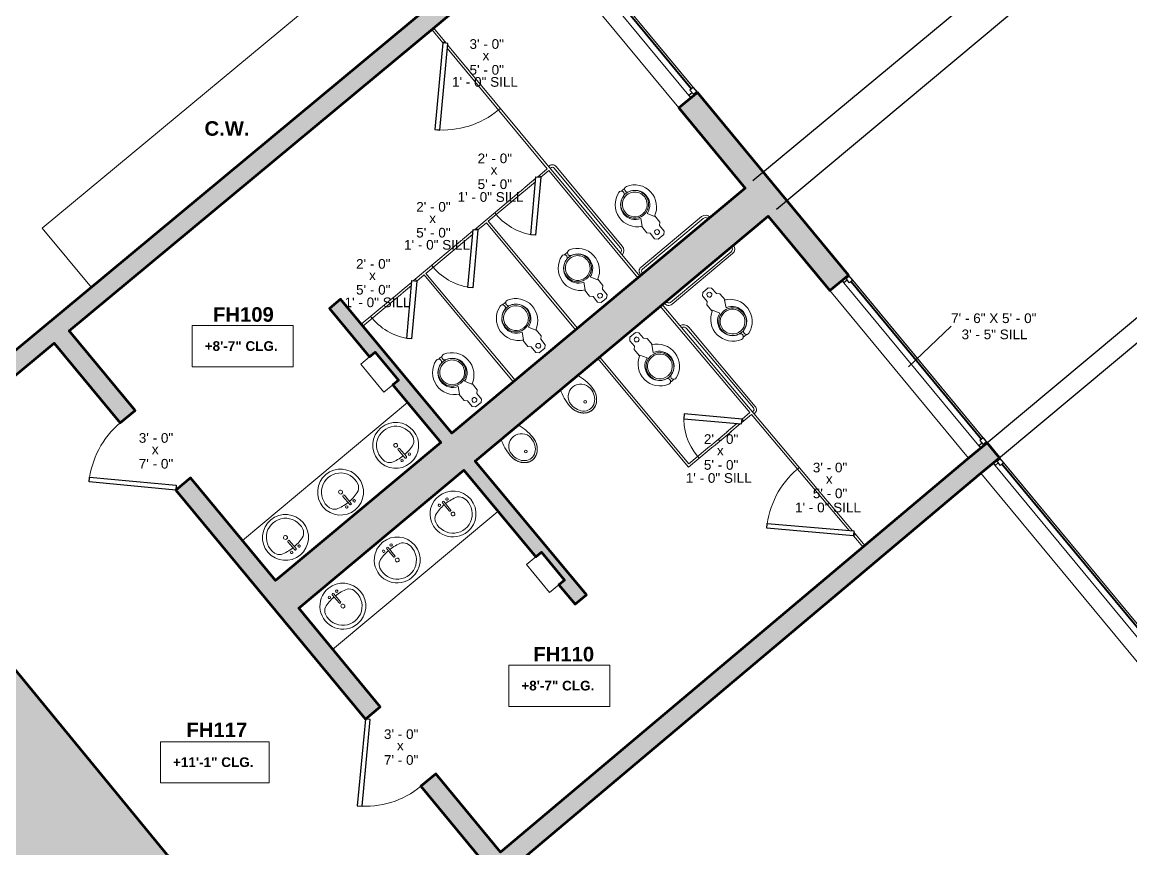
# Model space of a CAD drawing. Header units: inches. Extents: x -2078 to 106214, y -964 to 6385.
# Drawn here: x 80793.3 to 81251.9, y 3873.2 to 4215.1 of the extents above; entities that cross this region are included whole.
import ezdxf

# ---------------------------------------------------------------- set-up
doc = ezdxf.new("R2010")
doc.units = ezdxf.units.IN
doc.header["$MEASUREMENT"] = 0
doc.linetypes.add('HIDDEN2', pattern=[0.1875, 0.125, -0.0625])
for name, color, linetype, lineweight in [('A-ANNO', 2, 'Continuous', 5), ('A-ANNO-DIMS', 1, 'Continuous', 9), ('A-DETAIL-3', 40, 'Continuous', 15), ('A-DOOR', 1, 'Continuous', 18), ('A-FIXT', 150, 'Continuous', 9), ('A-GLAZ', 2, 'Continuous', 30), ('A-HIDDEN', 2, 'HIDDEN2', 18), ('A-WALL', 3, 'Continuous', 40), ('A-WINDOWS', 2, 'Continuous', 18)]:
    doc.layers.add(name, color=color, linetype=linetype, lineweight=lineweight)
doc.layers.add('A-HATCH', color=9, linetype='Continuous')
doc.styles.add('Arial_1', font='arial.ttf', dxfattribs={"height": 0.0625})
doc.styles.add('Arial_2', font='arial.ttf', dxfattribs={"height": 3})
doc.styles.add('Arial_B', font='arialbd.ttf', dxfattribs={"height": 4.5})
doc.styles.add('Arial_B_1', font='arialbd.ttf', dxfattribs={"height": 3})
doc.styles.add('JC', font='arial.ttf', dxfattribs={"height": 0.125})
doc.dimstyles.new('JC-DIMS', dxfattribs={"dimtxt": 0.125, "dimasz": 0.09375, "dimexe": 0.09375, "dimexo": 0.09375, "dimgap": 0.046875, "dimtad": 1, "dimdec": 1, "dimzin": 0, "dimdsep": 46, "dimlunit": 4, "dimtxsty": 'JC', "dimblk": 'ARCHTICK', "dimcen": 0.09, "dimclrd": 1, "dimclre": 1, "dimclrt": 256, "dimadec": 0, "dimazin": 0, "dimtfac": 1, "dimtdec": 1, "dimtofl": 0, "dimtmove": 1, "dimatfit": 3, "dimfxl": 1, "dimtolj": 1, "dimtzin": 0, "dimarcsym": 0})

# ---------------------------------------------------------------- blocks, each defined once
blk = doc.blocks.new('JC_FIXED WINDOW - MUNTIN - FIXED WINDOW-1510821-1ST FLOOR EXISTING MAIN FLOOR PLAN _FELDMAN HALL_')
at = {"layer": 'A-GLAZ'}
for p, q in [((-45, 5), (-45, -5)), ((-42.25, 5), (-45, 5)), ((-44.5, 5), (-44.5, 3.25)), ((-42.25, 5), (-42.25, 3.25)), ((42.25, 5), (45, 5)), ((42.25, 5), (42.25, 3.25)), ((44.5, 5), (44.5, 3.25)), ((45, 5), (45, -5)), ((-45, 1.5), (-43.75, 1.5)), ((-44.5, 3.25), (-43.75, 3.25)), ((-42.25, 3.25), (-43.75, 3.25)), ((-43.75, 3.25), (-43.75, 1.5)), ((42.25, 3.25), (44.5, 3.25)), ((43.75, 3.25), (43.75, 1.5)), ((43.75, 1.5), (45, 1.5))]:
    blk.add_line(p, q, dxfattribs=at)
at = {"layer": 'A-GLAZ', "lineweight": 9}
for p, q in [((42.25, 5), (-42.25, 5)), ((43.75, 1.5), (-43.75, 1.5))]:
    blk.add_line(p, q, dxfattribs=at)
at = {"layer": 'A-GLAZ', "lineweight": 40}
blk.add_line((-42.25, 4.125), (42.25, 4.125), dxfattribs=at)
at = {"layer": 'A-WINDOWS'}
for p, q in [((45, 5), (-45, 5)), ((-45, -5), (45, -5))]:
    blk.add_line(p, q, dxfattribs=at)
blk = doc.blocks.new('JC_SINGLE DOOR-NO TRIM - SINGLE DOOR-1508627-1ST FLOOR EXISTING MAIN FLOOR PLAN _FELDMAN HALL_')
at = {"layer": 'A-DOOR', "lineweight": 30}
for p, q in [((-8.87, -28.04), (16.59, -2.59)), ((18, -4), (-7.46, -29.46)), ((16.59, -2.59), (18, -4)), ((-7.46, -29.46), (-8.87, -28.04))]:
    blk.add_line(p, q, dxfattribs=at)
at = {"layer": 'A-DOOR', "lineweight": 9}
blk.add_arc((18, -4), 36, 180, 225, dxfattribs=at)
blk = doc.blocks.new('JC_SINGLE DOOR-NO TRIM - SINGLE DOOR-1511449-1ST FLOOR EXISTING MAIN FLOOR PLAN _FELDMAN HALL_')
at = {"layer": 'A-DOOR', "lineweight": 30}
for p, q in [((-7.46, 29.46), (-8.87, 28.04)), ((-8.87, 28.04), (16.59, 2.59)), ((18, 4), (-7.46, 29.46)), ((16.59, 2.59), (18, 4))]:
    blk.add_line(p, q, dxfattribs=at)
at = {"layer": 'A-DOOR', "lineweight": 9}
blk.add_arc((18, 4), 36, 135, 180, dxfattribs=at)
blk = doc.blocks.new('JC_FIXED WINDOW - MUNTIN - FIXED WINDOW-1511560-1ST FLOOR EXISTING MAIN FLOOR PLAN _FELDMAN HALL_')
at = {"layer": 'A-GLAZ'}
for p, q in [((-128, 5), (-128, -5)), ((-125.25, 5), (-128, 5)), ((-127.5, 5), (-127.5, 3.25)), ((-125.25, 5), (-125.25, 3.25)), ((125.25, 5), (128, 5)), ((125.25, 5), (125.25, 3.25)), ((127.5, 5), (127.5, 3.25)), ((128, 5), (128, -5)), ((-128, 1.5), (-126.75, 1.5)), ((-127.5, 3.25), (-126.75, 3.25)), ((-125.25, 3.25), (-126.75, 3.25)), ((-126.75, 3.25), (-126.75, 1.5)), ((125.25, 3.25), (127.5, 3.25)), ((126.75, 3.25), (126.75, 1.5)), ((126.75, 1.5), (128, 1.5))]:
    blk.add_line(p, q, dxfattribs=at)
at = {"layer": 'A-GLAZ', "lineweight": 9}
for p, q in [((125.25, 5), (-125.25, 5)), ((126.75, 1.5), (-126.75, 1.5))]:
    blk.add_line(p, q, dxfattribs=at)
at = {"layer": 'A-GLAZ', "lineweight": 40}
blk.add_line((-125.25, 4.125), (125.25, 4.125), dxfattribs=at)
at = {"layer": 'A-WINDOWS'}
for p, q in [((128, 5), (-128, 5)), ((-128, -5), (128, -5))]:
    blk.add_line(p, q, dxfattribs=at)
blk = doc.blocks.new('JC_SINGLE DOOR-NO TRIM - SINGLE DOOR-1530528-1ST FLOOR EXISTING MAIN FLOOR PLAN _FELDMAN HALL_')
at = {"layer": 'A-DOOR', "lineweight": 30}
for p, q in [((-6.38, -16.06), (10.59, 0.91)), ((10.59, 0.91), (12, -0.5)), ((12, -0.5), (-4.97, -17.47)), ((-4.97, -17.47), (-6.38, -16.06))]:
    blk.add_line(p, q, dxfattribs=at)
at = {"layer": 'A-DOOR', "lineweight": 9}
blk.add_arc((12, -0.5), 24, 180, 225, dxfattribs=at)
blk = doc.blocks.new('JC_SINGLE DOOR-NO TRIM - SINGLE DOOR-1530832-1ST FLOOR EXISTING MAIN FLOOR PLAN _FELDMAN HALL_')
at = {"layer": 'A-DOOR', "lineweight": 30}
for p, q in [((-7.46, 25.96), (-8.87, 24.54)), ((-8.87, 24.54), (16.59, -0.91)), ((18, 0.5), (-7.46, 25.96)), ((16.59, -0.91), (18, 0.5))]:
    blk.add_line(p, q, dxfattribs=at)
at = {"layer": 'A-DOOR', "lineweight": 9}
blk.add_arc((18, 0.5), 36, 135, 180, dxfattribs=at)
blk = doc.blocks.new('JC_SINGLE DOOR-NO TRIM - SINGLE DOOR-1531268-1ST FLOOR EXISTING MAIN FLOOR PLAN _FELDMAN HALL_')
at = {"layer": 'A-DOOR', "lineweight": 30}
for p, q in [((-4.97, 17.47), (-6.38, 16.06)), ((-6.38, 16.06), (10.59, -0.91)), ((12, 0.5), (-4.97, 17.47)), ((10.59, -0.91), (12, 0.5))]:
    blk.add_line(p, q, dxfattribs=at)
at = {"layer": 'A-DOOR', "lineweight": 9}
blk.add_arc((12, 0.5), 24, 135, 180, dxfattribs=at)
blk = doc.blocks.new('JC_SINGLE DOOR-NO TRIM - SINGLE DOOR-1531371-1ST FLOOR EXISTING MAIN FLOOR PLAN _FELDMAN HALL_')
at = {"layer": 'A-DOOR', "lineweight": 30}
for p, q in [((-8.87, -24.54), (16.59, 0.91)), ((16.59, 0.91), (18, -0.5)), ((18, -0.5), (-7.46, -25.96)), ((-7.46, -25.96), (-8.87, -24.54))]:
    blk.add_line(p, q, dxfattribs=at)
at = {"layer": 'A-DOOR', "lineweight": 9}
blk.add_arc((18, -0.5), 36, 180, 225, dxfattribs=at)
blk = doc.blocks.new('M_Water Closet - Flush Valve - Floor Mounted - Private - Flushing Greater than 6_1 Lpf-1538661-1ST FLOOR EXISTING MAIN FLOOR PLAN _FELDMAN HALL_')
at = {"layer": 'A-FIXT'}
for p, q in [((-2.5, -4), (-3.5, -5)), ((-1.5, 0), (-2.5, -1)), ((-2.5, -1), (-2.5, -4)), ((1.5, 0), (-1.5, 0)), ((2.5, -1), (1.5, 0)), ((2.5, -4), (2.5, -1)), ((3.5, -5), (2.5, -4)), ((-3.5, -5), (-3.5, -8.38)), ((-1.69, -11.06), (-3.25, -8.22)), ((3.25, -8.22), (1.69, -11.06)), ((3.5, -8.38), (3.5, -5))]:
    blk.add_line(p, q, dxfattribs=at)
for centre, radius, start, end in [((0, -2.5), 1, 360, 180), ((0, -2.5), 1, 180, 360), ((0.74, -16.45), 9.14, 115.8609, 252.5741), ((-0.74, -16.45), 9.14, 287.4259, 64.1391), ((0.1, -16.91), 6.11, 106.9633, 257.0367), ((0, -17.25), 5.75, 0, 180), ((0, -17.19), 5.13, 90, 270), ((0, -17.25), 5.75, 132.2685, 137.754), ((0, -17.25), 5.75, 118.1189, 123.4335), ((0, -17.25), 5.75, 104.0429, 108.5788), ((0, -17.19), 5.12, 270, 90), ((-0.1, -16.91), 6.11, 282.9633, 73.0367), ((0, -17.25), 5.75, 71.4212, 75.9571), ((0, -17.25), 5.75, 56.5665, 61.8811), ((0, -17.25), 5.75, 42.246, 47.7315), ((0, -17.25), 5.75, 180, 238.3584), ((0, -17.25), 5.75, 161.4419, 165.9707), ((0, -17.25), 5.75, 146.5915, 151.9011), ((0, -17.25), 5.75, 301.6416, 0), ((0, -17.25), 5.75, 28.0989, 33.4085), ((0, -17.25), 5.75, 14.0293, 18.5581), ((0, -17.25), 5.75, 240.6923, 251.1591), ((-1.64, -24.02), 1.21, 252.5741, 72.5741), ((0, -17.25), 5.75, 255.8551, 284.1449), ((1.64, -24.02), 1.21, 107.4259, 287.4259), ((0, -17.25), 5.75, 288.8409, 299.3851), ((0, -17.25), 7.75, 263.5978, 276.4022)]:
    blk.add_arc(centre, radius, start, end, dxfattribs=at)
blk = doc.blocks.new('M_Water Closet - Flush Valve - Floor Mounted - Private - Flushing Greater than 6_1 Lpf-V5-1ST FLOOR EXISTING MAIN FLOOR PLAN _FELDMAN HALL_')
at = {"layer": 'A-FIXT'}
for p, q in [((-2.5, -4), (-3.5, -5)), ((-1.5, 0), (-2.5, -1)), ((-2.5, -1), (-2.5, -4)), ((1.5, 0), (-1.5, 0)), ((2.5, -1), (1.5, 0)), ((2.5, -4), (2.5, -1)), ((3.5, -5), (2.5, -4)), ((-3.5, -5), (-3.5, -8.38)), ((-1.69, -11.06), (-3.25, -8.22)), ((3.25, -8.22), (1.69, -11.06)), ((3.5, -8.38), (3.5, -5))]:
    blk.add_line(p, q, dxfattribs=at)
for centre, radius, start, end in [((0, -2.5), 1, 360, 180), ((0, -2.5), 1, 180, 360), ((0.74, -16.45), 9.14, 115.8609, 252.5741), ((-0.74, -16.45), 9.14, 287.4259, 64.1391), ((0.1, -16.91), 6.11, 106.9633, 257.0367), ((0, -17.25), 5.75, 0, 180), ((0, -17.19), 5.13, 90, 270), ((0, -17.25), 5.75, 132.2685, 137.754), ((0, -17.25), 5.75, 118.1189, 123.4335), ((0, -17.25), 5.75, 104.0429, 108.5788), ((0, -17.19), 5.12, 270, 90), ((-0.1, -16.91), 6.11, 282.9633, 73.0367), ((0, -17.25), 5.75, 71.4212, 75.9571), ((0, -17.25), 5.75, 56.5665, 61.8811), ((0, -17.25), 5.75, 42.246, 47.7315), ((0, -17.25), 5.75, 180, 238.3584), ((0, -17.25), 5.75, 161.4419, 165.9707), ((0, -17.25), 5.75, 146.5915, 151.9011), ((0, -17.25), 5.75, 301.6416, 0), ((0, -17.25), 5.75, 28.0989, 33.4085), ((0, -17.25), 5.75, 14.0293, 18.5581), ((0, -17.25), 5.75, 240.6149, 251.1591), ((-1.64, -24.02), 1.21, 252.5741, 72.5741), ((0, -17.25), 5.75, 255.8551, 284.1449), ((1.64, -24.02), 1.21, 107.4259, 287.4259), ((0, -17.25), 5.75, 288.8409, 299.3851), ((0, -17.25), 7.75, 263.5978, 276.4022)]:
    blk.add_arc(centre, radius, start, end, dxfattribs=at)
blk = doc.blocks.new('M_Water Closet - Flush Valve - Floor Mounted - Private - Flushing Greater than 6_1 Lpf-V6-1ST FLOOR EXISTING MAIN FLOOR PLAN _FELDMAN HALL_')
at = {"layer": 'A-FIXT'}
for p, q in [((-2.5, -4), (-3.5, -5)), ((-1.5, 0), (-2.5, -1)), ((-2.5, -1), (-2.5, -4)), ((1.5, 0), (-1.5, 0)), ((2.5, -1), (1.5, 0)), ((2.5, -4), (2.5, -1)), ((3.5, -5), (2.5, -4)), ((-3.5, -5), (-3.5, -8.38)), ((-1.69, -11.06), (-3.25, -8.22)), ((3.25, -8.22), (1.69, -11.06)), ((3.5, -8.38), (3.5, -5))]:
    blk.add_line(p, q, dxfattribs=at)
for centre, radius, start, end in [((0, -2.5), 1, 360, 180), ((0, -2.5), 1, 180, 360), ((0.74, -16.45), 9.14, 115.8609, 252.5741), ((-0.74, -16.45), 9.14, 287.4259, 64.1391), ((0.1, -16.91), 6.11, 106.9633, 257.0367), ((0, -17.25), 5.75, 0, 180), ((0, -17.19), 5.13, 90, 270), ((0, -17.25), 5.75, 132.2685, 137.754), ((0, -17.25), 5.75, 118.1189, 123.4335), ((0, -17.25), 5.75, 104.0429, 108.5788), ((0, -17.19), 5.12, 270, 90), ((-0.1, -16.91), 6.11, 282.9633, 73.0367), ((0, -17.25), 5.75, 71.4212, 75.9571), ((0, -17.25), 5.75, 56.5665, 61.8811), ((0, -17.25), 5.75, 42.246, 47.7315), ((0, -17.25), 5.75, 180, 238.3584), ((0, -17.25), 5.75, 161.4419, 165.9707), ((0, -17.25), 5.75, 146.5915, 151.9011), ((0, -17.25), 5.75, 301.6416, 0), ((0, -17.25), 5.75, 28.0989, 33.4085), ((0, -17.25), 5.75, 14.0293, 18.5581), ((0, -17.25), 5.75, 240.6149, 251.1591), ((-1.64, -24.02), 1.21, 252.5741, 72.5741), ((0, -17.25), 5.75, 255.9715, 284.1449), ((1.64, -24.02), 1.21, 107.4259, 287.4259), ((0, -17.25), 5.75, 288.8409, 299.3851), ((0, -17.25), 7.75, 263.5978, 276.4022)]:
    blk.add_arc(centre, radius, start, end, dxfattribs=at)
blk = doc.blocks.new('M_Water Closet - Flush Valve - Floor Mounted - Private - Flushing Greater than 6_1 Lpf-1539141-1ST FLOOR EXISTING MAIN FLOOR PLAN _FELDMAN HALL_')
at = {"layer": 'A-FIXT'}
for p, q in [((-3.25, 8.22), (-1.69, 11.06)), ((1.69, 11.06), (3.25, 8.22)), ((-3.5, 8.38), (-3.5, 5)), ((-3.5, 5), (-2.5, 4)), ((2.5, 4), (3.5, 5)), ((3.5, 5), (3.5, 8.38)), ((-2.5, 4), (-2.5, 1)), ((-2.5, 1), (-1.5, 0)), ((-1.5, 0), (1.5, 0)), ((1.5, 0), (2.5, 1)), ((2.5, 1), (2.5, 4))]:
    blk.add_line(p, q, dxfattribs=at)
for centre, radius, start, end in [((0.74, 16.45), 9.14, 107.4259, 244.1391), ((-1.64, 24.02), 1.21, 287.4259, 107.4259), ((0, 17.25), 5.75, 75.8551, 104.1449), ((0, 17.25), 7.75, 83.5978, 96.4022), ((1.64, 24.02), 1.21, 72.5741, 252.5741), ((-0.74, 16.45), 9.14, 295.8609, 72.5741), ((0.1, 16.91), 6.11, 102.9633, 253.0367), ((0, 17.25), 5.75, 121.6416, 180), ((0, 17.19), 5.12, 90, 270), ((0, 17.25), 5.75, 108.8409, 119.3851), ((0, 17.19), 5.13, 270, 90), ((-0.1, 16.91), 6.11, 286.9633, 77.0367), ((0, 17.25), 5.75, 60.6149, 71.1591), ((0, 17.25), 5.75, 0, 58.3584), ((0, 17.25), 5.75, 180, 360), ((0, 17.25), 5.75, 194.0293, 198.5581), ((0, 17.25), 5.75, 208.0989, 213.4085), ((0, 17.25), 5.75, 326.5915, 331.9011), ((0, 17.25), 5.75, 341.4419, 345.9707), ((0, 17.25), 5.75, 222.246, 227.7315), ((0, 17.25), 5.75, 236.5665, 241.8811), ((0, 17.25), 5.75, 251.4212, 255.9571), ((0, 17.25), 5.75, 284.0429, 288.5788), ((0, 17.25), 5.75, 298.1189, 303.4335), ((0, 17.25), 5.75, 312.2685, 317.754), ((0, 2.5), 1, 0, 180), ((0, 2.5), 1, 180, 360)]:
    blk.add_arc(centre, radius, start, end, dxfattribs=at)
blk = doc.blocks.new('Urinal _2_ - Urinal _2_-1540082-1ST FLOOR EXISTING MAIN FLOOR PLAN _FELDMAN HALL_')
at = {"layer": 'A-FIXT'}
blk.add_circle((0, -10.56), 0.591, dxfattribs=at)
for centre, start, end in [((15.45, -7.68), 159.3261, 180), ((15.45, -7.68), 159.3261, 180), ((-15.45, -7.68), 360, 20.6739), ((-15.45, -7.68), 360, 20.6739)]:
    blk.add_arc(centre, 21.45, start, end, dxfattribs=at)
for major_axis, ratio, start_param, end_param in [((-5.22, 0), 0.987707, 3.141593, 6.283185), ((0, 7.33), 0.819068, 1.570796, 4.712389), ((0, 6.5), 0.80303, 1.570796, 4.712389)]:
    blk.add_ellipse((0, -7.68), major_axis=major_axis, ratio=ratio, start_param=start_param, end_param=end_param, dxfattribs=at)
blk.add_open_spline([(-6, -7.68), (-6, -7.98), (-5.98, -8.42), (-5.91, -9), (-5.83, -9.43), (-5.74, -9.86), (-5.62, -10.28), (-5.48, -10.69), (-5.32, -11.09), (-5.14, -11.47), (-4.94, -11.84), (-4.73, -12.2), (-4.5, -12.54), (-4.25, -12.86), (-3.98, -13.17), (-3.7, -13.45), (-3.41, -13.71), (-3.11, -13.95), (-2.79, -14.17), (-2.46, -14.37), (-2.13, -14.54), (-1.79, -14.68), (-1.44, -14.8), (-1.08, -14.89), (-0.72, -14.96), (-0.36, -15), (0, -15.01), (0.36, -15), (0.72, -14.96), (1.08, -14.89), (1.44, -14.8), (1.79, -14.68), (2.16, -14.52), (2.55, -14.32), (2.95, -14.07), (3.34, -13.78), (3.7, -13.45), (4.05, -13.09), (4.38, -12.7), (4.67, -12.29), (4.95, -11.84), (5.19, -11.37), (5.4, -10.89), (5.59, -10.38), (5.74, -9.86), (5.86, -9.33), (5.97, -8.61), (6, -8.05), (6, -7.68)], degree=3, knots=[0, 0, 0, 0, 0.038462, 0.057692, 0.076923, 0.096154, 0.115385, 0.134615, 0.153846, 0.173077, 0.192308, 0.211538, 0.230769, 0.25, 0.269231, 0.288462, 0.307692, 0.326923, 0.346154, 0.365385, 0.384615, 0.403846, 0.423077, 0.442308, 0.461538, 0.480769, 0.5, 0.519231, 0.538462, 0.557692, 0.576923, 0.596154, 0.615385, 0.639423, 0.663462, 0.6875, 0.711538, 0.735577, 0.759615, 0.783654, 0.807692, 0.831731, 0.855769, 0.879808, 0.903846, 0.927885, 0.951923, 1, 1, 1, 1], dxfattribs=at)
blk = doc.blocks.new('Sink Vanity-Round - 19_ x 19_-19254-1ST FLOOR EXISTING MAIN FLOOR PLAN _FELDMAN HALL_')
at = {"layer": 'A-FIXT'}
for p, q in [((3.43, 9.73), (3.43, 5.36)), ((4.18, 9.73), (4.18, 5.36))]:
    blk.add_line(p, q, dxfattribs=at)
for centre, radius, start, end in [((3.81, 3.35), 9.5, 90, 270), ((1.81, 9.73), 0.5, 360, 180), ((1.81, 9.73), 0.5, 180, 360), ((3.81, 9.73), 0.375, 360, 180), ((3.81, 3.35), 9.5, 270, 90), ((5.81, 9.73), 0.5, 360, 180), ((5.81, 9.73), 0.5, 180, 360), ((3.81, 3.35), 7.93, 165.3071, 14.6929), ((0.05, 4.11), 4.12, 120.7927, 162.1904), ((3.81, -9.17), 17.81, 91.2067, 109.2086), ((3.81, 5.36), 0.375, 180, 360), ((3.81, -9.17), 17.81, 70.7914, 88.7933), ((7.56, 4.11), 4.12, 17.8096, 59.2073), ((3.81, 3.35), 0.813, 360, 180), ((3.81, 3.35), 0.813, 180, 360)]:
    blk.add_arc(centre, radius, start, end, dxfattribs=at)
blk = doc.blocks.new('Sink Vanity-Round - 19_ x 19_-1540379-1ST FLOOR EXISTING MAIN FLOOR PLAN _FELDMAN HALL_')
at = {"layer": 'A-FIXT'}
for p, q in [((3.43, -9.73), (3.43, -5.36)), ((4.18, -9.73), (4.18, -5.36))]:
    blk.add_line(p, q, dxfattribs=at)
for centre, radius, start, end in [((3.81, -3.35), 9.5, 90, 270), ((3.81, -3.35), 9.5, 270, 90), ((3.81, -3.35), 7.93, 345.3071, 194.6929), ((3.81, -3.35), 0.812, 0, 180), ((3.81, -3.35), 0.812, 180, 0), ((0.05, -4.11), 4.12, 197.8096, 239.2073), ((3.81, 9.17), 17.81, 250.7914, 268.7933), ((3.81, -5.36), 0.375, 0, 180), ((3.81, 9.17), 17.81, 271.2067, 289.2086), ((7.56, -4.11), 4.12, 300.7927, 342.1904), ((1.81, -9.73), 0.5, 0, 180), ((1.81, -9.73), 0.5, 180, 0), ((3.81, -9.73), 0.375, 180, 0), ((5.81, -9.73), 0.5, 0, 180), ((5.81, -9.73), 0.5, 180, 0)]:
    blk.add_arc(centre, radius, start, end, dxfattribs=at)
blk = doc.blocks.new('_ArchTick')
at = {"color": 0, "linetype": 'ByBlock', "const_width": 0.15}
blk.add_lwpolyline([(-0.5, -0.5), (0.5, 0.5)], dxfattribs=at)
blk = doc.blocks.new('*D2952')
at = {"layer": 'A-ANNO-DIMS', "color": 1, "lineweight": -2, "transparency": 16777216}
for p, q in [((81010.79, 4252), (81159.54, 4375.63)), ((81241.1, 4270.47), (81156.08, 4372.76)), ((81095.59, 4149.54), (81244.56, 4273.35))]:
    blk.add_line(p, q, dxfattribs=at)
at = {"layer": 'Defpoints', "color": 0, "transparency": 16777216}
for p in [(81156.08, 4372.76), (81007.33, 4249.12), (81092.13, 4146.67)]:
    blk.add_point(p, dxfattribs=at)
at = {"layer": 'A-ANNO-DIMS', "color": 1, "lineweight": -2, "transparency": 16777216, "xscale": 4.5, "yscale": 4.5, "zscale": 4.5}
for p, rotation in [((81156.08, 4372.76), 129.7309058275594), ((81241.1, 4270.47), 309.7309058275594)]:
    blk.add_blockref('_ArchTick', p, dxfattribs=dict(at, rotation=rotation))
at = {"layer": 'A-ANNO-DIMS', "color": 2, "transparency": 16777216, "insert": (81202.64, 4324.98), "char_height": 6, "width": 0.4874, "attachment_point": 5, "rotation": 309.7309, "style": 'JC'}
blk.add_mtext('\\A1;11\'-1"', dxfattribs=at)
blk = doc.blocks.new('*D2986')
at = {"layer": 'A-ANNO-DIMS', "color": 1, "lineweight": -2, "transparency": 16777216}
for p, q in [((81105.33, 4137.78), (81253.64, 4261.7)), ((81333.54, 4159.05), (81250.18, 4258.81)), ((81192.03, 4040.82), (81336.99, 4161.94))]:
    blk.add_line(p, q, dxfattribs=at)
at = {"layer": 'Defpoints', "color": 0, "transparency": 16777216}
for p in [(81250.18, 4258.81), (81101.87, 4134.9), (81188.58, 4037.94)]:
    blk.add_point(p, dxfattribs=at)
at = {"layer": 'A-ANNO-DIMS', "color": 1, "lineweight": -2, "transparency": 16777216, "xscale": 4.5, "yscale": 4.5, "zscale": 4.5}
for p, rotation in [((81250.18, 4258.81), 129.8794784189714), ((81333.54, 4159.05), 309.8794784189714)]:
    blk.add_blockref('_ArchTick', p, dxfattribs=dict(at, rotation=rotation))
at = {"layer": 'A-ANNO-DIMS', "color": 2, "transparency": 16777216, "insert": (81295.94, 4212.34), "char_height": 6, "width": 0.5739, "attachment_point": 5, "rotation": 309.8795, "style": 'JC'}
blk.add_mtext('\\A1;10\'-10"', dxfattribs=at)
blk = doc.blocks.new('*D2988')
at = {"layer": 'A-ANNO-DIMS', "color": 1, "lineweight": -2, "transparency": 16777216}
for p, q in [((81197.18, 4034.7), (81342.21, 4155.68)), ((81338.76, 4152.8), (81519.4, 3936.26)), ((81373.13, 3814.24), (81522.86, 3939.14))]:
    blk.add_line(p, q, dxfattribs=at)
at = {"layer": 'Defpoints', "color": 0, "transparency": 16777216}
for p in [(81193.73, 4031.82), (81519.4, 3936.26), (81369.68, 3811.35)]:
    blk.add_point(p, dxfattribs=at)
at = {"layer": 'A-ANNO-DIMS', "color": 1, "lineweight": -2, "transparency": 16777216, "xscale": 4.5, "yscale": 4.5, "zscale": 4.5}
for p, rotation in [((81338.76, 4152.8), 129.8353545948132), ((81519.4, 3936.26), 309.8353545948132)]:
    blk.add_blockref('_ArchTick', p, dxfattribs=dict(at, rotation=rotation))
at = {"layer": 'A-ANNO-DIMS', "color": 2, "transparency": 16777216, "insert": (81433.16, 4047.93), "char_height": 6, "width": 0.4874, "attachment_point": 5, "rotation": 309.8354, "style": 'JC'}
blk.add_mtext('\\A1;23\'-6"', dxfattribs=at)
blk = doc.blocks.new('JC- existing door Tag_quad - JC- existing door Tag_quad-839775-1ST FLOOR EXISTING MAIN FLOOR PLAN _FELDMAN HALL_')
at = {"layer": 'A-ANNO', "insert": (-0.0234, 0.0378), "char_height": 0.0625, "width": 0.0505, "attachment_point": 1, "style": 'Arial_1', "bg_fill": 3, "box_fill_scale": 1.25, "bg_fill_color": 256, "bg_fill_true_color": 13158600, "bg_fill_transparency": 0}
blk.add_mtext('x', dxfattribs=at)

msp = doc.modelspace()

# ---------------------------------------------------------------- linework, layer by layer
at = {"layer": 'A-ANNO'}
msp.add_line((81159.935, 4072.592), (81177.525, 4089.304), dxfattribs=at)
at = {"layer": 'A-ANNO', "flags": 128}
for points in [[(80863.707, 4089.59), (80905.443, 4089.59), (80905.443, 4072.522), (80863.707, 4072.522)], [(80994.651, 3949.17), (81036.387, 3949.17), (81036.387, 3932.102), (80994.651, 3932.102)], [(80850.581, 3917.522), (80895.492, 3917.522), (80895.492, 3900.454), (80850.581, 3900.454)]]:
    msp.add_lwpolyline(points, close=True, dxfattribs=at)
at = {"layer": 'A-DETAIL-3', "lineweight": 9}
for p, q in [((80963.488, 4212.686), (80968.761, 4206.336)), ((80991.122, 4179.41), (80990.352, 4178.771)), ((81011.845, 4154.737), (81011.717, 4154.609)), ((81013.413, 4154.738), (81040.723, 4121.852)), ((81014.181, 4155.379), (81041.492, 4122.49)), ((80989.414, 4135.504), (80988.773, 4136.271)), ((81074.328, 4134.689), (81049.29, 4113.748)), ((81074.97, 4133.922), (81049.931, 4112.981)), ((81086.513, 4120.106), (81061.454, 4099.19)), ((81087.154, 4119.339), (81062.095, 4098.422)), ((80963.385, 4113.734), (80962.744, 4114.501)), ((81049.931, 4111.276), (81050.057, 4111.15)), ((81059.776, 4099.493), (81059.675, 4099.639)), ((80938.113, 4092.598), (80937.471, 4093.365)), ((81095.787, 4055.563), (81068.28, 4088.285)), ((81096.554, 4056.205), (81069.046, 4088.928)), ((80884.476, 4000.761), (80952.774, 4057.826)), ((81095.508, 4054.021), (81095.359, 4053.917)), ((81113.989, 4030.239), (81114.754, 4030.883)), ((80990.005, 4012.76), (80921.706, 3955.695)), ((81137.296, 4004.109), (81141.888, 3998.656))]:
    msp.add_line(p, q, dxfattribs=at)
for points in [[(80968.122, 4207.105), (80967.353, 4206.466), (80962.719, 4212.047)], [(81047.961, 4109.399), (81011.172, 4153.701), (81007.824, 4150.901), (81007.182, 4151.668)], [(81022.231, 4087.901), (80985.319, 4132.079), (80981.795, 4129.132), (80981.154, 4129.899)], [(80996.442, 4066.354), (80959.541, 4110.519), (80956.523, 4107.995), (80955.881, 4108.762)], [(81091.695, 4050.161), (81091.054, 4050.928), (81094.291, 4053.633), (81057.256, 4097.618)], [(80937.019, 4076.647), (80933.367, 4073.61), (80942.957, 4062.076), (80946.609, 4065.113)], [(81141.123, 3998.013), (81137.176, 4002.7), (81137.941, 4003.344)], [(81005.749, 3993.989), (81001.887, 3990.791), (81011.499, 3979.231), (81015.339, 3982.455)]]:
    msp.add_lwpolyline(points, dxfattribs=at)
for centre, radius, start, end in [((81012.629, 4154.081), 2.022, 39.90771, 140.09229), ((81012.629, 4154.081), 1.022, 39.98913, 140.09229), ((81075.939, 4132.763), 2.511, 40.09229, 129.90771), ((81075.939, 4132.763), 1.511, 40.09229, 129.90771), ((81039.243, 4120.622), 2.924, 320.29257, 39.70743), ((81085.545, 4121.266), 1.511, 309.85124, 39.66667), ((81085.545, 4121.266), 2.511, 309.85124, 39.66667), ((81039.243, 4120.622), 1.924, 325.9185, 39.70743), ((81050.644, 4112.128), 2.111, 129.90771, 230.09229), ((81050.644, 4112.128), 1.111, 129.90771, 230.09229), ((81060.742, 4100.043), 1.111, 209.66667, 309.85124), ((81060.742, 4100.043), 2.111, 209.66667, 309.85124), ((81066.807, 4087.047), 2.924, 40.05153, 119.46638), ((81066.807, 4087.047), 1.924, 40.05153, 113.84046), ((81095.002, 4054.909), 1.022, 299.66667, 39.76983), ((81095.002, 4054.909), 2.022, 299.66667, 39.85124)]:
    msp.add_arc(centre, radius, start, end, dxfattribs=at)
at = {"layer": 'A-HIDDEN'}
msp.add_line((81092.132, 4146.666), (81091.176, 4147.822), dxfattribs=at)
at = {"layer": 'A-WALL', "lineweight": 60}
msp.add_lwpolyline([(80853.372, 3870.685), (80919.319, 3790.346), (80911.59, 3784.001), (80845.642, 3864.341), (80853.372, 3870.685), (80787.013, 3951.526)], dxfattribs=at)

# ---------------------------------------------------------------- block references
at = {"layer": 'A-FIXT'}
for name, p, rotation in [('M_Water Closet - Flush Valve - Floor Mounted - Private - Flushing Greater than 6_1 Lpf-1538661-1ST FLOOR EXISTING MAIN FLOOR PLAN _FELDMAN HALL_', (81057.49, 4126.322), 218.9442938724659), ('M_Water Closet - Flush Valve - Floor Mounted - Private - Flushing Greater than 6_1 Lpf-V5-1ST FLOOR EXISTING MAIN FLOOR PLAN _FELDMAN HALL_', (81033.907, 4100.026), 218.9442938724659), ('M_Water Closet - Flush Valve - Floor Mounted - Private - Flushing Greater than 6_1 Lpf-1539141-1ST FLOOR EXISTING MAIN FLOOR PLAN _FELDMAN HALL_', (81075.926, 4104.256), 220.8146629651847), ('M_Water Closet - Flush Valve - Floor Mounted - Private - Flushing Greater than 6_1 Lpf-V6-1ST FLOOR EXISTING MAIN FLOOR PLAN _FELDMAN HALL_', (81008.368, 4079.297), 218.9442938724659), ('M_Water Closet - Flush Valve - Floor Mounted - Private - Flushing Greater than 6_1 Lpf-1539141-1ST FLOOR EXISTING MAIN FLOOR PLAN _FELDMAN HALL_', (81045.856, 4085.725), 220.8146629651847), ('M_Water Closet - Flush Valve - Floor Mounted - Private - Flushing Greater than 6_1 Lpf-V5-1ST FLOOR EXISTING MAIN FLOOR PLAN _FELDMAN HALL_', (80981.959, 4056.888), 218.9442938724659), ('Urinal _2_ - Urinal _2_-1540082-1ST FLOOR EXISTING MAIN FLOOR PLAN _FELDMAN HALL_', (81019.43, 4066.148), 39.87947841882468), ('Sink Vanity-Round - 19_ x 19_-19254-1ST FLOOR EXISTING MAIN FLOOR PLAN _FELDMAN HALL_', (80948.602, 4045.074), 219.9999999999993), ('Urinal _2_ - Urinal _2_-1540082-1ST FLOOR EXISTING MAIN FLOOR PLAN _FELDMAN HALL_', (80994.873, 4045.63), 39.87947841882468), ('Sink Vanity-Round - 19_ x 19_-19254-1ST FLOOR EXISTING MAIN FLOOR PLAN _FELDMAN HALL_', (80925.784, 4025.748), 219.9999999999993), ('Sink Vanity-Round - 19_ x 19_-1540379-1ST FLOOR EXISTING MAIN FLOOR PLAN _FELDMAN HALL_', (80976.613, 4011.548), 219.7589568376514), ('Sink Vanity-Round - 19_ x 19_-19254-1ST FLOOR EXISTING MAIN FLOOR PLAN _FELDMAN HALL_', (80903.012, 4007.013), 219.9999999999993), ('Sink Vanity-Round - 19_ x 19_-1540379-1ST FLOOR EXISTING MAIN FLOOR PLAN _FELDMAN HALL_', (80953.539, 3992.529), 219.7589568376514), ('Sink Vanity-Round - 19_ x 19_-1540379-1ST FLOOR EXISTING MAIN FLOOR PLAN _FELDMAN HALL_', (80931.054, 3973.451), 219.7589568376514)]:
    msp.add_blockref(name, p, dxfattribs=dict(at, rotation=rotation))
at = {"layer": 'A-WINDOWS', "rotation": 309.6154151447184}
for name, p in [('JC_FIXED WINDOW - MUNTIN - FIXED WINDOW-1510821-1ST FLOOR EXISTING MAIN FLOOR PLAN _FELDMAN HALL_', (81040.049, 4217.431)), ('JC_FIXED WINDOW - MUNTIN - FIXED WINDOW-1511560-1ST FLOOR EXISTING MAIN FLOOR PLAN _FELDMAN HALL_', (81275.347, 3933.16))]:
    msp.add_blockref(name, p, dxfattribs=at)

# ---------------------------------------------------------------- texts
at = {"layer": 'A-ANNO', "char_height": 4, "width": 17.978, "attachment_point": 1, "style": 'Arial_2', "bg_fill": 3, "box_fill_scale": 1.25, "bg_fill_color": 256, "bg_fill_true_color": 13158600, "bg_fill_transparency": 0}
for s, insert in [('3\' - 0"', (80978.358, 4208.025)), ('5\' - 0"', (80978.358, 4197.344)), ('2\' - 0"', (80981.706, 4160.735)), ('5\' - 0"', (80981.706, 4150.054)), ('2\' - 0"', (80956.305, 4140.696)), ('5\' - 0"', (80956.305, 4130.014)), ('2\' - 0"', (80931.429, 4117.096)), ('5\' - 0"', (80931.429, 4106.415)), ('3\' - 0"', (80841.575, 4045.137)), ('2\' - 0"', (81075.28, 4044.664)), ('7\' - 0"', (80841.575, 4034.456)), ('5\' - 0"', (81075.28, 4033.982)), ('3\' - 0"', (81120.341, 4032.895)), ('5\' - 0"', (81120.341, 4022.213)), ('3\' - 0"', (80942.958, 3922.653)), ('7\' - 0"', (80942.958, 3911.971))]:
    msp.add_mtext(s, dxfattribs=dict(at, insert=insert))
at = {"layer": 'A-ANNO', "attachment_point": 1}
for s, insert, char_height, width, style in [('C.W.', (80868.758, 4174.104), 6, 22.624, 'Arial_B'), ('FH109', (80872.261, 4097.189), 6, 45.248, 'Arial_B'), ('7\' - 6" X 5\' - 0"', (81177.525, 4094.635), 4, 44.642, 'Arial_2'), ('3\' - 5" SILL', (81181.858, 4087.969), 4, 34.138, 'Arial_2'), ('+8\'-7" CLG.', (80868.827, 4083.137), 4, 37.976, 'Arial_B_1'), ('FH110', (81004.736, 3956.744), 6, 45.248, 'Arial_B'), ('+8\'-7" CLG.', (80999.771, 3942.717), 4, 37.976, 'Arial_B_1'), ('FH117', (80861.28, 3925.436), 6, 58.782, 'Arial_B'), ('+11\'-1" CLG.', (80855.701, 3911.069), 4, 41.814, 'Arial_B_1')]:
    msp.add_mtext(s, dxfattribs=dict(at, insert=insert, char_height=char_height, width=width, style=style))

# ---------------------------------------------------------------- dimensions: what is measured, and where the dimension line sits
at = {"layer": 'A-ANNO-DIMS'}
for base, p1, p2, angle, picture, middle in [((81156.084, 4372.758), (81092.132, 4146.666), (81007.327, 4249.121), 309.73091, '*D2952', (81202.637, 4324.979)), ((81250.184, 4258.814), (81188.579, 4037.937), (81101.873, 4134.897), 309.87948, '*D2986', (81295.938, 4212.34)), ((81519.403, 3936.256), (81193.729, 4031.815), (81369.678, 3811.354), 309.83535, '*D2988', (81433.162, 4047.933))]:
    dim = msp.add_linear_dim(base=base, p1=p1, p2=p2, angle=angle, dimstyle='JC-DIMS', override={"dimclrt": 2}, dxfattribs=at)
    dim.commit()
    dim.dimension.update_dxf_attribs({"geometry": picture, "text_midpoint": middle})

# ---------------------------------------------------------------- next in the draw order: hatches: boundary and pattern name
at = {"layer": 'A-HATCH'}
h = msp.add_hatch(color=256, dxfattribs=at)
h.dxf.hatch_style = 1
h.paths.add_polyline_path([(79668.779, 4564.814), (79710.79, 4564.862), (79710.78, 4572.862), (79633.779, 4572.774), (79633.779, 4195.785), (79932.037, 4195.785), (79931.978, 4230.953), (79934.33, 4230.953), (79934.33, 4236.953), (79923.968, 4236.939), (79924.021, 4205.785), (79643.779, 4205.785), (79643.779, 4539.814), (79668.779, 4539.814)])
h.paths.add_polyline_path([(79850.78, 4573.022), (79848.78, 4573.019), (79848.789, 4565.019), (79850.79, 4565.022)])
h.paths.add_polyline_path([(79931.779, 4565.114), (79934.107, 4565.117), (79934.098, 4573.117), (79898.78, 4573.076), (79898.79, 4565.076), (79923.779, 4565.105), (79923.779, 4338.953), (79931.779, 4338.953)])
h.paths.add_polyline_path([(80037.08, 4236.953), (80031.33, 4236.953), (80031.33, 4230.953), (80037.08, 4230.953)])
h.paths.add_polyline_path([(80114.83, 4236.953), (80109.08, 4236.953), (80109.08, 4230.953), (80114.83, 4230.953)])
h.paths.add_polyline_path([(80425.279, 4231.761), (80426.703, 4231.761), (80426.703, 4237.761), (80416.279, 4237.761), (80416.279, 4207.535), (80222.448, 4207.535), (80222.231, 4237.012), (80214.231, 4237.012), (80214.231, 4236.953), (80211.83, 4236.953), (80211.83, 4230.953), (80214.275, 4230.953), (80214.522, 4197.535), (80425.279, 4197.535)])
h.paths.add_polyline_path([(80219.808, 4565.443), (80222.498, 4565.446), (80222.489, 4573.446), (80186.395, 4573.405), (80186.404, 4565.405), (80187.246, 4565.406), (80186.191, 4542.407), (80211.978, 4542.407), (80213.479, 4338.95), (80221.479, 4339.009)])
h.paths.add_polyline_path([(80138.395, 4573.35), (80136.098, 4573.347), (80136.107, 4565.347), (80138.404, 4565.35)])
h.paths.add_polyline_path([(80426.989, 4573.68), (80424.489, 4573.677), (80424.498, 4565.677), (80426.998, 4565.68)])
h.paths.add_polyline_path([(80507.778, 4566.891), (80536.556, 4566.055), (80550.932, 4565.368), (80565.292, 4564.41), (80579.631, 4563.184), (80593.945, 4561.688), (80608.229, 4559.924), (80606.751, 4549.288), (80614.675, 4548.188), (80617.254, 4566.751, 0.0457909), (80475.848, 4573.99), (80475.848, 4573.735), (80474.989, 4573.734), (80474.998, 4565.734), (80475.848, 4565.735), (80475.848, 4541.736), (80499.848, 4541.736), (80500.687, 4237.761), (80498.703, 4237.761), (80498.703, 4231.761), (80500.703, 4231.761), (80500.795, 4198.339), (80508.795, 4198.361), (80508.778, 4204.524), (80519.002, 4205.727), (80518.301, 4211.686), (80508.762, 4210.563), (80508.065, 4463.007), (80541.039, 4463.007), (80541.039, 4486.007), (80597.214, 4480.64), (80597.211, 4480.615, -0.0018245), (80605.084, 4479.149), (80606.605, 4478.859), (80608.862, 4488.608, 0.0005516), (80606.462, 4489.066), (80609.721, 4512.53), (80601.798, 4513.631), (80597.903, 4485.597), (80540.442, 4491.087), (80507.978, 4494.494)])
h.paths.add_polyline_path([(80620.82, 4223.756), (80613.642, 4222.911), (80614.344, 4216.952), (80619.838, 4217.598), (80640.259, 4208.146), (80642.779, 4213.591)])
h.paths.add_polyline_path([(80708.119, 4183.348), (80705.599, 4177.903), (80725.598, 4168.646), (80728.649, 4163.892), (80733.699, 4167.133), (80729.704, 4173.358)])
h.paths.add_polyline_path([(80703.209, 4465.783, 0.0093863), (80690.698, 4469.662), (80688.44, 4459.912), (80689.182, 4459.71), (80689.924, 4459.507), (80687.793, 4452.894), (80695.408, 4450.441), (80697.554, 4457.104), (80698.521, 4456.792), (80699.488, 4456.478)])
h.paths.add_polyline_path([(80787.197, 4432.087, 0.0005455), (80785.845, 4432.734), (80782.124, 4423.429), (80782.291, 4423.35)])
h.paths.add_polyline_path([(80874.38, 4382.082, 0.0045647), (80863.929, 4389.003), (80859.022, 4380.266), (80859.729, 4379.805), (80860.435, 4379.344), (80856.603, 4373.486), (80863.297, 4369.107), (80867.104, 4374.926), (80867.672, 4374.545), (80868.239, 4374.163)])
h.paths.add_polyline_path([(80949.486, 4323.371, 0.0019454), (80945.502, 4326.93), (80939.36, 4319.011, -0.0014762), (80942.34, 4316.349)])
h.paths.add_polyline_path([(81007.327, 4249.121), (81007.504, 4248.908), (81015.207, 4255.284), (81010.337, 4261.168, 0.0011011), (81008.359, 4263.455), (81001.212, 4256.433), (81001.714, 4255.854), (81002.214, 4255.275), (80790.213, 4079.086), (80785.554, 4086.344), (80780.505, 4083.103), (80785.562, 4075.224), (80780.902, 4071.354), (80786.013, 4065.2), (80806.602, 4082.297), (80833.902, 4049.316), (80840.064, 4054.417), (80812.756, 4087.408)])
h.paths.add_polyline_path([(81072.594, 4185.953), (81064.891, 4179.577), (81092.309, 4146.452), (80971.033, 4045.124), (80925.009, 4100.475), (80920.396, 4096.639), (80937.019, 4076.647), (80939.326, 4078.565), (80948.916, 4067.031), (80946.609, 4065.113), (80966.429, 4041.277), (80898.156, 3984.234), (80863.019, 4026.685), (80856.856, 4021.583), (80935.285, 3926.831), (80941.447, 3931.932), (80907.721, 3972.679), (80976.019, 4029.743), (81005.749, 3993.989), (81008.056, 3995.907), (81017.646, 3984.373), (81015.339, 3982.455), (81022.053, 3974.381), (81026.666, 3978.217), (80980.624, 4033.59), (81101.873, 4134.897), (81127.39, 4104.069), (81135.094, 4110.446)])
h.paths.add_polyline_path([(81189.878, 4028.576), (81197.582, 4034.952), (81192.48, 4041.115), (81184.777, 4034.739), (80991.171, 3871.86), (80964.402, 3904.2), (80958.239, 3899.099), (80992.831, 3857.308), (80998.994, 3862.409), (80996.272, 3865.697)], flags=17)
h.paths.add_polyline_path([(79746.936, 4053.607), (79583.042, 4107.764), (79599.796, 4098.092), (79583.67, 4100.935), (79579.32, 4088.984), (79679.614, 4055.842), (79679.614, 3874.786), (79857.634, 3874.786), (79858.295, 3484.367), (80170.315, 3484.367), (80169.548, 3590.089), (80424.001, 3590.089), (80424.001, 3590.363), (80821.541, 3591.296), (80913.234, 3668.227), (80977.185, 3590.966), (81025.415, 3631.48), (81084.245, 3560.218), (81383.734, 3810.056), (81360.815, 3837.744), (81353.112, 3831.368), (81354.221, 3830.028), (81332.882, 3811.899), (81348.415, 3793.616), (81175.401, 3649.285), (81050.801, 3799.819), (81044.638, 3794.718), (81103.367, 3723.765), (81096.892, 3718.325), (81100.751, 3713.731), (81107.193, 3719.143), (81169.258, 3644.16), (81094.004, 3581.383), (81032.249, 3656.189), (81073.185, 3690.576), (81069.326, 3695.17), (81028.429, 3660.816), (81011.529, 3681.288), (81003.522, 3674.678), (81003.325, 3674.912), (81000.119, 3672.218), (81027.133, 3640.059), (81025.889, 3639.014), (80998.875, 3671.173), (80995.668, 3668.48), (80995.81, 3668.312), (80995.334, 3667.919), (81019.049, 3639.192), (80978.465, 3605.102), (80926.812, 3667.507), (80967.662, 3701.821), (80968.011, 3701.405), (80975.668, 3707.837), (80975.319, 3708.253), (80986.86, 3717.948), (80973.353, 3734.028), (80908.848, 3679.843), (80888.385, 3704.566), (80872.208, 3691.176), (80893.855, 3665.022), (80817.892, 3601.288), (80543.969, 3600.644), (80543.969, 3626.291), (80527.126, 3626.291), (80530.288, 3629.453), (80449.918, 3719.022), (80446.762, 3715.866), (80446.762, 3732.866), (80423.699, 3732.866), (80423.07, 4029.761), (80450.095, 4029.761), (80450.095, 4034.761), (80411.07, 4034.761), (80411.07, 4038.261), (80406.07, 4038.261), (80406.07, 4029.761), (80413.07, 4029.761), (80413.735, 3715.835), (80411.785, 3715.826), (80411.812, 3709.826), (80413.748, 3709.835), (80413.98, 3600.089), (80335.98, 3600.089), (80335.98, 3709.475), (80340.063, 3709.494), (80340.035, 3715.494), (80296.036, 3715.29), (80296.064, 3709.29), (80330.98, 3709.452), (80330.98, 3600.089), (80252.98, 3600.089), (80252.98, 3628.839), (80247.98, 3628.839), (80247.98, 3600.089), (80169.475, 3600.089), (80169.306, 3623.388), (80162.306, 3623.338), (80162.531, 3592.367), (80154.133, 3592.367, -0.0313422), (80154.321, 3589.367, -0.0313422), (80154.133, 3586.367), (80162.575, 3586.367), (80163.264, 3491.367), (79866.283, 3491.367), (79865.918, 3707.367), (80090.918, 3708.411), (80092.119, 3586.367), (80106.51, 3586.367, -0.0313422), (80106.321, 3589.367, -0.0313422), (80106.51, 3592.367), (80097.061, 3592.367), (80095.689, 3731.743), (80105.629, 3731.743), (80105.629, 3736.743), (80090.64, 3736.743), (80090.869, 3713.411), (79865.909, 3712.367), (79865.388, 4020.267), (79923.387, 4021.093), (79923.273, 4028.092), (79929.894, 4028.167), (79929.894, 4034.776), (79925.894, 4034.776), (79925.894, 4033.122), (79923.216, 4033.091), (79837.614, 4031.873), (79805.925, 4031.449), (79805.964, 4024.47), (79805.979, 4023.449), (79830.614, 4023.794), (79830.614, 3886.786), (79825.529, 3886.786), (79825.529, 3881.786), (79686.614, 3881.786), (79686.614, 4023.773), (79761.975, 4024.2), (79761.936, 4031.2), (79759.936, 4031.188), (79759.936, 4044.966), (79746.936, 4044.966)])
h.paths.add_polyline_path([(79929.894, 4061.276), (79925.894, 4061.276), (79925.894, 4058.776), (79929.894, 4058.776)], flags=17)
h.paths.add_polyline_path([(80324.674, 4114.233), (79925.894, 4112.941), (79925.894, 4103.276), (79929.894, 4103.276), (79929.894, 4104.953), (80162.531, 4105.707), (80162.807, 3999.835), (80159.569, 3999.835), (80159.569, 3987.835), (80162.839, 3987.835), (80163.027, 3915.817), (80168.027, 3915.831), (80167.839, 3987.835), (80171.319, 3987.835), (80171.319, 3999.835), (80167.807, 3999.835), (80167.531, 4105.723), (80324.7, 4106.233), (80406.07, 4106.543), (80406.07, 4080.261), (80411.07, 4080.261), (80411.07, 4106.562), (80414.073, 4106.573), (80414.073, 4114.792), (80404.073, 4114.792), (80404.073, 4110.535), (80324.687, 4110.233)])
h.paths.add_polyline_path([(80169.808, 3759.607), (80171.764, 3759.607), (80171.764, 3771.607), (80168.403, 3771.607), (80168.215, 3843.831), (80163.215, 3843.818), (80163.403, 3771.607), (80159.764, 3771.607), (80159.764, 3759.607), (80161.808, 3759.607), (80161.725, 3736.743), (80153.629, 3736.743), (80153.629, 3731.743), (80161.706, 3731.743), (80161.644, 3714.667), (80162.045, 3659.337), (80169.045, 3659.387), (80168.687, 3708.7), (80247.98, 3709.067), (80247.98, 3664.839), (80252.98, 3664.839), (80252.98, 3709.09), (80260.064, 3709.123), (80260.036, 3715.123), (80169.644, 3714.704)], flags=17)
h.paths.add_polyline_path([(80509.211, 4023.406), (80508.369, 4094.809, -0.087484), (80597.708, 4077.725), (80601.067, 4085.005, 0.0881942), (80508.274, 4102.811), (80507.997, 4126.341), (80500.997, 4126.258), (80502.076, 4034.761), (80492.095, 4034.761), (80492.095, 4029.761), (80501.135, 4029.761), (80501.328, 4013.432, -0.0113152), (80509.329, 4013.4, -0.2110837), (80638.461, 3952.179), (80712.128, 3864.01), (80721.872, 3872.157), (80774.969, 3808.653), (80784.861, 3796.702), (80781.091, 3793.675), (80789.855, 3782.757), (80793.789, 3785.916), (80849.253, 3718.908), (80865.43, 3732.298), (80798.798, 3812.799), (80852.061, 3856.521), (80845.642, 3864.341), (80853.372, 3870.685), (80787.013, 3951.526), (80779.284, 3945.181), (80782.193, 3941.637), (80769.445, 3931.172), (80741.661, 3966.048), (80753.905, 3976.099), (80756.443, 3973.007), (80764.172, 3979.352), (80726.597, 4025.127), (80708.245, 4010.063, 0.0892154), (80633.756, 4069.925), (80630.397, 4062.644, -0.0884811), (80702.059, 4004.985, -0.0085918), (80707.854, 3998.098), (80713.751, 4002.939), (80733.078, 3979.394), (80743.905, 3988.281), (80750.733, 3979.963), (80733.907, 3966.152), (80770.3, 3920.47), (80733.703, 3889.87), (80715.685, 3911.42), (80697.937, 3896.591), (80646.084, 3958.651, 0.2117349)])
h.paths.add_polyline_path([(79746.385, 4123.331), (79733.71, 4123.331), (79733.71, 4116.331), (79746.385, 4116.331)])
h.paths.add_polyline_path([(81027.846, 3827.551), (81026.412, 3829.284), (81020.249, 3824.183), (81021.684, 3822.45)], flags=17)
h.paths.add_polyline_path([(80375.785, 3715.659), (80374.035, 3715.651), (80374.063, 3709.651), (80375.813, 3709.659)], flags=17)

# ---------------------------------------------------------------- next in the draw order: linework, layer by layer
at = {"layer": 'A-DETAIL-3', "lineweight": 9}
for p, q in [((80969.291, 4205.699), (81048.729, 4110.04)), ((80980.387, 4129.257), (81005.78, 4150.495)), ((80955.114, 4108.12), (80979.751, 4128.726)), ((80933.608, 4090.134), (80954.479, 4107.589)), ((80954.353, 4106.18), (80934.247, 4089.365)), ((81058.023, 4098.259), (81136.763, 4004.743)), ((81073.278, 4034.773), (81072.637, 4035.54))]:
    msp.add_line(p, q, dxfattribs=at)
msp.add_lwpolyline([(80979.626, 4127.317), (80960.308, 4111.161), (80997.21, 4066.995)], dxfattribs=at)
at = {"layer": 'A-WALL', "lineweight": 60, "flags": 128}
msp.add_lwpolyline([(80780.505, 4083.103), (80785.562, 4075.224), (80780.902, 4071.354), (80786.013, 4065.2), (80806.602, 4082.297), (80833.902, 4049.316), (80840.064, 4054.417), (80812.756, 4087.408), (81007.327, 4249.121), (81007.504, 4248.908), (81015.207, 4255.284), (81010.337, 4261.168, 0.0011011), (81008.359, 4263.455), (81001.212, 4256.433), (81001.714, 4255.854), (81002.214, 4255.275), (80790.213, 4079.086), (80785.554, 4086.344)], format="xyb", close=True, dxfattribs=at)

# ---------------------------------------------------------------- next in the draw order: block references
at = {"layer": 'A-DOOR'}
for name, p, rotation in [('JC_SINGLE DOOR-NO TRIM - SINGLE DOOR-1530832-1ST FLOOR EXISTING MAIN FLOOR PLAN _FELDMAN HALL_', (80979.237, 4192.938), 129.7074264199344), ('JC_SINGLE DOOR-NO TRIM - SINGLE DOOR-1530528-1ST FLOOR EXISTING MAIN FLOOR PLAN _FELDMAN HALL_', (80998.298, 4143.586), 39.90771237664461), ('JC_SINGLE DOOR-NO TRIM - SINGLE DOOR-1530528-1ST FLOOR EXISTING MAIN FLOOR PLAN _FELDMAN HALL_', (80972.269, 4121.817), 39.90771237664461), ('JC_SINGLE DOOR-NO TRIM - SINGLE DOOR-1530528-1ST FLOOR EXISTING MAIN FLOOR PLAN _FELDMAN HALL_', (80946.997, 4100.68), 39.90771237664461), ('JC_SINGLE DOOR-NO TRIM - SINGLE DOOR-1531268-1ST FLOOR EXISTING MAIN FLOOR PLAN _FELDMAN HALL_', (81082.166, 4042.851), 39.87947841882453), ('JC_SINGLE DOOR-NO TRIM - SINGLE DOOR-1508627-1ST FLOOR EXISTING MAIN FLOOR PLAN _FELDMAN HALL_', (80848.46, 4038), 309.615320613012), ('JC_SINGLE DOOR-NO TRIM - SINGLE DOOR-1531371-1ST FLOOR EXISTING MAIN FLOOR PLAN _FELDMAN HALL_', (81125.965, 4016.792), 310.0968886754216), ('JC_SINGLE DOOR-NO TRIM - SINGLE DOOR-1511449-1ST FLOOR EXISTING MAIN FLOOR PLAN _FELDMAN HALL_', (80949.843, 3915.516), 129.6153206130121)]:
    msp.add_blockref(name, p, dxfattribs=dict(at, rotation=rotation))
at = {"layer": 'A-WINDOWS', "rotation": 309.6154151447184}
msp.add_blockref('JC_FIXED WINDOW - MUNTIN - FIXED WINDOW-1510821-1ST FLOOR EXISTING MAIN FLOOR PLAN _FELDMAN HALL_', (81159.935, 4072.592), dxfattribs=at)

# ---------------------------------------------------------------- next in the draw order: texts
at = {"layer": 'A-ANNO', "char_height": 4, "width": 34.138, "attachment_point": 1, "style": 'Arial_2'}
for insert in [(80971.101, 4192.355), (80973.422, 4144.769), (80951.285, 4125.004), (80926.668, 4101.196), (81067.79, 4028.578), (81112.974, 4016.381)]:
    msp.add_mtext('1\' - 0" SILL', dxfattribs=dict(at, insert=insert))

# ---------------------------------------------------------------- next in the draw order: block references
at = {"layer": 'A-ANNO', "xscale": 64, "yscale": 64, "zscale": 64}
for p in [(80985.244, 4200.888), (80988.591, 4153.598), (80963.19, 4133.559), (80938.315, 4109.959), (80848.46, 4038), (81082.166, 4037.526), (81127.226, 4025.758), (80949.843, 3915.516)]:
    msp.add_blockref('JC- existing door Tag_quad - JC- existing door Tag_quad-839775-1ST FLOOR EXISTING MAIN FLOOR PLAN _FELDMAN HALL_', p, dxfattribs=at)

# ---------------------------------------------------------------- next in the draw order: linework, layer by layer
at = {"layer": 'A-DETAIL-3', "lineweight": 9}
for points in [[(80822.08, 4105.324), (80801.636, 4129.942), (80943.19, 4247.494), (80963.634, 4222.876)], [(81006.415, 4151.027), (81010.533, 4154.47), (80969.16, 4204.29)], [(81005.654, 4149.086), (80986.086, 4132.72), (81022.998, 4088.542)], [(81032.124, 4076.62), (81068.991, 4032.495), (81088.883, 4049.115)], [(81090.292, 4048.989), (81068.865, 4031.086), (81031.356, 4075.979)], [(81135.354, 4004.864), (81094.935, 4052.868), (81090.928, 4049.52)]]:
    msp.add_lwpolyline(points, dxfattribs=at)
at = {"layer": 'A-WALL', "lineweight": 60}
for points in [[(81072.594, 4185.953), (81064.891, 4179.577), (81092.309, 4146.452), (80971.033, 4045.124), (80925.009, 4100.475), (80920.396, 4096.639), (80937.019, 4076.647), (80939.326, 4078.565), (80948.916, 4067.031), (80946.609, 4065.113), (80966.429, 4041.277), (80898.156, 3984.234), (80863.019, 4026.685), (80856.856, 4021.583), (80935.285, 3926.831), (80941.447, 3931.932), (80907.721, 3972.679), (80976.019, 4029.743), (81005.749, 3993.989), (81008.056, 3995.907), (81017.646, 3984.373), (81015.339, 3982.455), (81022.053, 3974.381), (81026.666, 3978.217), (80980.624, 4033.59), (81101.873, 4134.897), (81127.39, 4104.069), (81135.094, 4110.446)], [(81197.582, 4034.952), (81192.48, 4041.115), (81184.777, 4034.739), (80991.171, 3871.86), (80964.402, 3904.2), (80958.239, 3899.099), (80992.831, 3857.308), (80998.994, 3862.409), (80996.272, 3865.697), (81189.878, 4028.576)]]:
    msp.add_lwpolyline(points, close=True, dxfattribs=at)

doc.saveas('drawing.dxf')
